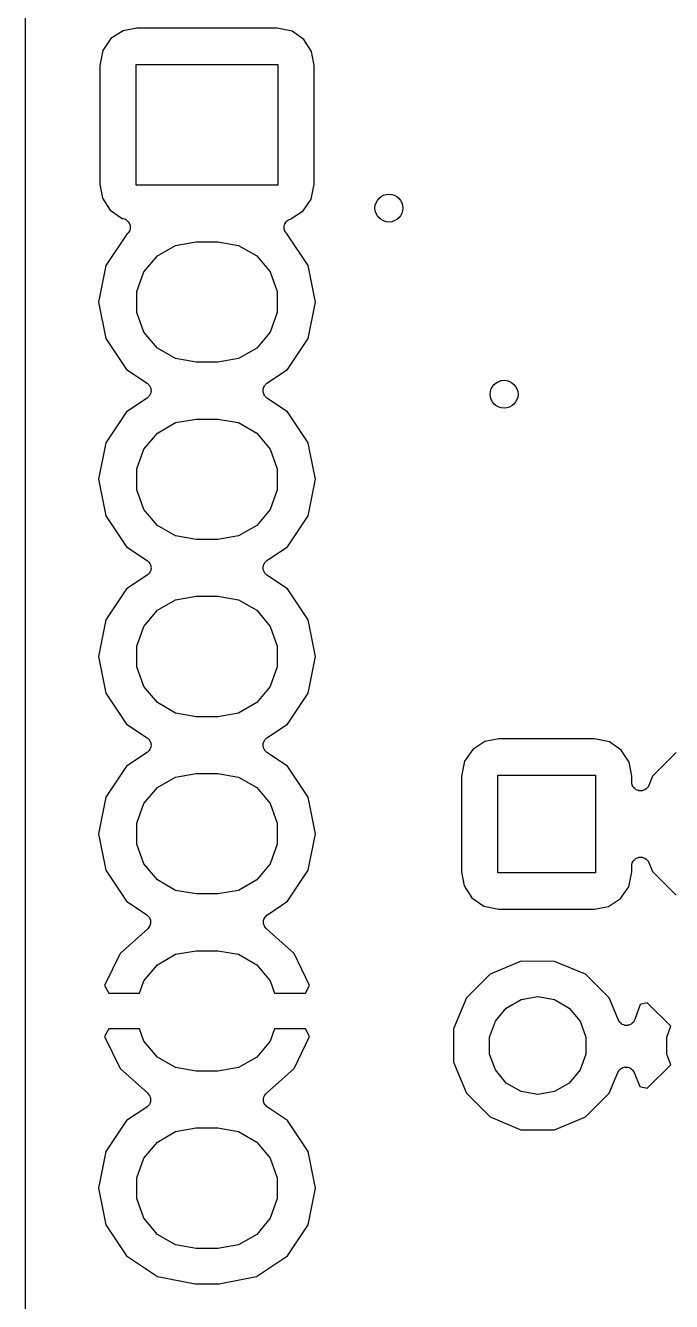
# Model space of a CAD drawing. Extents: x 10 to 287, y -200 to -10.
# Drawn here: x 80.9 to 90.16, y -81.96 to -63.68 of the extents above; entities that cross this region are included whole.
import ezdxf

# ---------------------------------------------------------------- set-up
doc = ezdxf.new("R2010")
doc.units = 0
doc.header["$MEASUREMENT"] = 0
doc.layers.add('BLACK', color=7, linetype='CONTINUOUS')

msp = doc.modelspace()

# ---------------------------------------------------------------- linework, layer by layer
at = {"layer": 'Black'}
for p, q in [((80.8985, -67.64), (80.8985, -61.64)), ((82.2965, -63.7535), (82.1229, -63.8652)), ((82.4958, -63.716), (82.2965, -63.7535)), ((84.5033, -63.716), (82.4958, -63.716)), ((84.7175, -63.7593), (84.5033, -63.716)), ((84.8872, -63.8753), (84.7175, -63.7593)), ((82.1229, -63.8652), (82.0069, -64.0349)), ((84.9989, -64.0489), (84.8872, -63.8753)), ((82.0069, -64.0349), (81.9636, -64.2491)), ((85.0364, -64.2482), (84.9989, -64.0489)), ((81.9636, -64.2491), (81.9636, -65.9518)), ((82.484, -65.9636), (82.484, -64.2364)), ((82.484, -64.2364), (84.516, -64.2364)), ((84.516, -64.2364), (84.516, -65.9636)), ((85.0364, -64.2973), (85.0364, -64.2482)), ((85.0364, -65.6751), (85.0364, -64.2973)), ((85.0364, -65.9509), (85.0364, -65.6751)), ((81.9636, -65.9518), (82.0011, -66.1511)), ((84.516, -65.9636), (82.484, -65.9636)), ((84.9931, -66.1651), (85.0364, -65.9509)), ((82.0011, -66.1511), (82.1128, -66.3247)), ((84.8771, -66.3348), (84.9931, -66.1651)), ((82.1128, -66.3247), (82.2825, -66.4407)), ((84.7012, -66.448), (84.8771, -66.3348)), ((82.2825, -66.4407), (82.2986, -66.4439)), ((82.2986, -66.4439), (82.3139, -66.4499)), ((82.3139, -66.4499), (82.3296, -66.4545)), ((82.3296, -66.4545), (82.3343, -66.4579)), ((82.3343, -66.4579), (82.3397, -66.4601)), ((82.3397, -66.4601), (82.352, -66.4709)), ((82.352, -66.4709), (82.3652, -66.4806)), ((82.3652, -66.4806), (82.3684, -66.4854)), ((82.3684, -66.4854), (82.3728, -66.4892)), ((82.3728, -66.4892), (82.3806, -66.5036)), ((82.3806, -66.5036), (82.3897, -66.5172)), ((82.3897, -66.5172), (82.3911, -66.5229)), ((82.3911, -66.5229), (82.3938, -66.528)), ((82.3938, -66.528), (82.3963, -66.5442)), ((82.3963, -66.5442), (82.4002, -66.5601)), ((82.4002, -66.5601), (82.3995, -66.5659)), ((84.6034, -66.5625), (84.6075, -66.5457)), ((84.6039, -66.5673), (84.6034, -66.5625)), ((84.6075, -66.5457), (84.6103, -66.5287)), ((84.6103, -66.5287), (84.6127, -66.5244)), ((84.6127, -66.5244), (84.6138, -66.5196)), ((84.6138, -66.5196), (84.6234, -66.5053)), ((84.6234, -66.5053), (84.6319, -66.4902)), ((84.6319, -66.4902), (84.6356, -66.487)), ((84.6356, -66.487), (84.6383, -66.4829)), ((84.6383, -66.4829), (84.6522, -66.4727)), ((84.6522, -66.4727), (84.6653, -66.4615)), ((84.6653, -66.4615), (84.6699, -66.4598)), ((84.6699, -66.4598), (84.6739, -66.4569)), ((84.6739, -66.4569), (84.6905, -66.452)), ((84.6905, -66.452), (84.7012, -66.448)), ((82.3488, -66.6694), (82.0504, -67.1161)), ((82.3558, -66.6627), (82.3488, -66.6694)), ((82.3686, -66.6525), (82.3558, -66.6627)), ((82.3717, -66.6475), (82.3686, -66.6525)), ((82.3759, -66.6435), (82.3717, -66.6475)), ((82.3831, -66.6288), (82.3759, -66.6435)), ((82.3916, -66.6148), (82.3831, -66.6288)), ((82.3928, -66.6091), (82.3916, -66.6148)), ((82.3954, -66.6039), (82.3928, -66.6091)), ((82.3971, -66.5877), (82.3954, -66.6039)), ((82.4004, -66.5716), (82.3971, -66.5877)), ((82.3995, -66.5659), (82.4004, -66.5716)), ((84.6031, -66.5722), (84.6039, -66.5673)), ((84.6063, -66.5892), (84.6031, -66.5722)), ((84.6082, -66.6063), (84.6063, -66.5892)), ((84.6103, -66.6107), (84.6082, -66.6063)), ((84.6113, -66.6156), (84.6103, -66.6107)), ((84.62, -66.6304), (84.6113, -66.6156)), ((84.6277, -66.6459), (84.62, -66.6304)), ((84.6312, -66.6493), (84.6277, -66.6459)), ((84.6337, -66.6535), (84.6312, -66.6493)), ((84.6471, -66.6644), (84.6337, -66.6535)), ((84.6493, -66.6665), (84.6471, -66.6644)), ((84.9496, -67.1161), (84.6493, -66.6665)), ((82.7886, -66.9784), (83.0483, -66.8285)), ((83.0483, -66.8285), (83.3437, -66.7764)), ((83.3437, -66.7764), (83.6563, -66.7764)), ((83.6563, -66.7764), (83.9517, -66.8285)), ((83.9517, -66.8285), (84.2114, -66.9784)), ((82.5958, -67.2082), (82.7886, -66.9784)), ((84.2114, -66.9784), (84.4042, -67.2082)), ((82.0504, -67.1161), (81.9461, -67.64)), ((82.4932, -67.49), (82.5958, -67.2082)), ((84.4042, -67.2082), (84.5068, -67.49)), ((84.9782, -67.2599), (84.9496, -67.1161)), ((85.0539, -67.64), (84.9782, -67.2599)), ((80.8985, -80.34), (80.8985, -67.64)), ((81.9461, -67.64), (82.0504, -68.1639)), ((82.4932, -67.79), (82.4932, -67.49)), ((84.5068, -67.49), (84.5068, -67.79)), ((84.9496, -68.1639), (85.0539, -67.64)), ((82.5958, -68.0718), (82.4932, -67.79)), ((84.5068, -67.79), (84.4042, -68.0718)), ((82.0504, -68.1639), (82.3471, -68.6081)), ((82.7886, -68.3016), (82.5958, -68.0718)), ((84.4042, -68.0718), (84.2114, -68.3016)), ((84.6529, -68.6081), (84.9496, -68.1639)), ((83.0483, -68.4515), (82.7886, -68.3016)), ((84.2114, -68.3016), (83.9517, -68.4515)), ((83.3437, -68.5036), (83.0483, -68.4515)), ((83.6563, -68.5036), (83.3437, -68.5036)), ((83.9517, -68.4515), (83.6563, -68.5036)), ((82.3471, -68.6081), (82.6409, -68.8044)), ((84.3591, -68.8044), (84.6529, -68.6081)), ((82.6409, -68.8044), (82.6509, -68.814)), ((82.6509, -68.814), (82.6621, -68.8222)), ((82.6621, -68.8222), (82.6667, -68.8291)), ((82.6667, -68.8291), (82.6728, -68.8349)), ((82.6728, -68.8349), (82.6789, -68.8473)), ((82.6789, -68.8473), (82.6866, -68.8589)), ((82.6866, -68.8589), (82.6886, -68.867)), ((82.6886, -68.867), (82.6923, -68.8745)), ((82.6923, -68.8745), (82.6938, -68.8882)), ((82.6938, -68.9318), (82.6923, -68.9455)), ((82.6938, -68.8882), (82.6971, -68.9017)), ((82.6971, -68.9183), (82.6938, -68.9318)), ((82.6971, -68.9017), (82.6962, -68.91)), ((82.6962, -68.91), (82.6971, -68.9183)), ((84.3029, -68.9017), (84.3062, -68.8882)), ((84.3038, -68.91), (84.3029, -68.9017)), ((84.3029, -68.9183), (84.3038, -68.91)), ((84.3062, -68.9318), (84.3029, -68.9183)), ((84.3062, -68.8882), (84.3077, -68.8745)), ((84.3077, -68.9455), (84.3062, -68.9318)), ((84.3077, -68.8745), (84.3114, -68.867)), ((84.3114, -68.867), (84.3134, -68.8589)), ((84.3134, -68.8589), (84.3211, -68.8473)), ((84.3211, -68.8473), (84.3272, -68.8349)), ((84.3272, -68.8349), (84.3332, -68.8291)), ((84.3332, -68.8291), (84.3379, -68.8222)), ((84.3379, -68.8222), (84.3491, -68.814)), ((84.3491, -68.814), (84.3591, -68.8044)), ((82.6409, -69.0156), (82.3471, -69.2119)), ((82.6509, -69.006), (82.6409, -69.0156)), ((82.6621, -68.9978), (82.6509, -69.006)), ((82.6667, -68.9909), (82.6621, -68.9978)), ((82.6728, -68.9851), (82.6667, -68.9909)), ((82.6789, -68.9727), (82.6728, -68.9851)), ((82.6866, -68.9611), (82.6789, -68.9727)), ((82.6886, -68.953), (82.6866, -68.9611)), ((82.6923, -68.9455), (82.6886, -68.953)), ((84.3114, -68.953), (84.3077, -68.9455)), ((84.3134, -68.9611), (84.3114, -68.953)), ((84.3211, -68.9727), (84.3134, -68.9611)), ((84.3272, -68.9851), (84.3211, -68.9727)), ((84.3332, -68.9909), (84.3272, -68.9851)), ((84.3379, -68.9978), (84.3332, -68.9909)), ((84.3491, -69.006), (84.3379, -68.9978)), ((84.3591, -69.0156), (84.3491, -69.006)), ((84.6529, -69.2119), (84.3591, -69.0156)), ((82.3471, -69.2119), (82.0504, -69.6561)), ((84.9496, -69.6561), (84.6529, -69.2119)), ((82.7886, -69.5184), (83.0483, -69.3685)), ((83.0483, -69.3685), (83.3437, -69.3164)), ((83.3437, -69.3164), (83.6563, -69.3164)), ((83.6563, -69.3164), (83.9517, -69.3685)), ((83.9517, -69.3685), (84.2114, -69.5184)), ((82.0504, -69.6561), (81.9461, -70.18)), ((82.5958, -69.7482), (82.7886, -69.5184)), ((84.2114, -69.5184), (84.4042, -69.7482)), ((84.9794, -69.8059), (84.9496, -69.6561)), ((82.4932, -70.03), (82.5958, -69.7482)), ((84.4042, -69.7482), (84.5068, -70.03)), ((85.0539, -70.18), (84.9794, -69.8059)), ((82.4932, -70.33), (82.4932, -70.03)), ((84.5068, -70.03), (84.5068, -70.33)), ((81.9461, -70.18), (82.0504, -70.7039)), ((84.9496, -70.7039), (85.0539, -70.18)), ((82.5958, -70.6118), (82.4932, -70.33)), ((84.5068, -70.33), (84.4042, -70.6118)), ((82.0504, -70.7039), (82.3471, -71.1481)), ((82.7886, -70.8416), (82.5958, -70.6118)), ((84.4042, -70.6118), (84.2114, -70.8416)), ((84.6529, -71.1481), (84.9496, -70.7039)), ((83.0483, -70.9915), (82.7886, -70.8416)), ((84.2114, -70.8416), (83.9517, -70.9915)), ((83.3437, -71.0436), (83.0483, -70.9915)), ((83.6563, -71.0436), (83.3437, -71.0436)), ((83.9517, -70.9915), (83.6563, -71.0436)), ((82.3471, -71.1481), (82.6409, -71.3444)), ((84.3858, -71.3265), (84.6529, -71.1481)), ((82.6409, -71.3444), (82.6509, -71.354)), ((82.6509, -71.354), (82.6621, -71.3622)), ((82.6621, -71.3622), (82.6667, -71.3691)), ((82.6667, -71.3691), (82.6728, -71.3749)), ((82.6728, -71.3749), (82.6789, -71.3873)), ((82.6789, -71.3873), (82.6866, -71.3989)), ((82.6866, -71.3989), (82.6886, -71.407)), ((82.6886, -71.493), (82.6866, -71.5011)), ((82.6886, -71.407), (82.6923, -71.4145)), ((82.6923, -71.4855), (82.6886, -71.493)), ((82.6923, -71.4145), (82.6938, -71.4282)), ((82.6938, -71.4718), (82.6923, -71.4855)), ((82.6938, -71.4282), (82.6971, -71.4417)), ((82.6971, -71.4583), (82.6938, -71.4718)), ((82.6971, -71.4417), (82.6962, -71.45)), ((82.6962, -71.45), (82.6971, -71.4583)), ((84.3029, -71.4417), (84.3062, -71.4282)), ((84.3038, -71.45), (84.3029, -71.4417)), ((84.3029, -71.4583), (84.3038, -71.45)), ((84.3062, -71.4718), (84.3029, -71.4583)), ((84.3062, -71.4282), (84.3077, -71.4145)), ((84.3077, -71.4855), (84.3062, -71.4718)), ((84.3077, -71.4145), (84.3114, -71.407)), ((84.3114, -71.493), (84.3077, -71.4855)), ((84.3114, -71.407), (84.3134, -71.3989)), ((84.3134, -71.5011), (84.3114, -71.493)), ((84.3134, -71.3989), (84.3211, -71.3873)), ((84.3211, -71.3873), (84.3272, -71.3749)), ((84.3272, -71.3749), (84.3332, -71.3691)), ((84.3332, -71.3691), (84.3379, -71.3622)), ((84.3379, -71.3622), (84.3491, -71.354)), ((84.3491, -71.354), (84.3591, -71.3444)), ((84.3591, -71.3444), (84.3858, -71.3265)), ((84.3858, -71.3265), (84.3858, -71.3265)), ((82.6409, -71.5556), (82.3471, -71.7519)), ((82.6509, -71.546), (82.6409, -71.5556)), ((82.6621, -71.5378), (82.6509, -71.546)), ((82.6667, -71.5309), (82.6621, -71.5378)), ((82.6728, -71.5251), (82.6667, -71.5309)), ((82.6789, -71.5127), (82.6728, -71.5251)), ((82.6866, -71.5011), (82.6789, -71.5127)), ((84.3211, -71.5127), (84.3134, -71.5011)), ((84.3272, -71.5251), (84.3211, -71.5127)), ((84.3333, -71.5309), (84.3272, -71.5251)), ((84.3379, -71.5378), (84.3333, -71.5309)), ((84.3491, -71.546), (84.3379, -71.5378)), ((84.3591, -71.5556), (84.3491, -71.546)), ((84.6529, -71.7519), (84.3591, -71.5556)), ((82.3471, -71.7519), (82.0504, -72.1961)), ((83.0483, -71.9085), (83.3437, -71.8564)), ((83.3437, -71.8564), (83.6563, -71.8564)), ((83.6563, -71.8564), (83.9517, -71.9085)), ((84.9496, -72.1961), (84.6529, -71.7519)), ((82.7886, -72.0584), (83.0483, -71.9085)), ((83.9517, -71.9085), (84.2114, -72.0584)), ((82.0504, -72.1961), (81.9461, -72.72)), ((82.5958, -72.2882), (82.7886, -72.0584)), ((84.2114, -72.0584), (84.4042, -72.2882)), ((85.0539, -72.72), (84.9496, -72.1961)), ((82.4932, -72.57), (82.5958, -72.2882)), ((84.4042, -72.2882), (84.5068, -72.57)), ((82.4932, -72.87), (82.4932, -72.57)), ((84.5068, -72.57), (84.5068, -72.87)), ((81.9461, -72.72), (82.0504, -73.2439)), ((84.9496, -73.2439), (85.0539, -72.72)), ((82.5958, -73.1518), (82.4932, -72.87)), ((84.5068, -72.87), (84.4042, -73.1518)), ((82.0504, -73.2439), (82.3471, -73.6881)), ((82.7886, -73.3816), (82.5958, -73.1518)), ((84.4042, -73.1518), (84.2114, -73.3816)), ((84.6529, -73.6881), (84.9496, -73.2439)), ((83.0483, -73.5315), (82.7886, -73.3816)), ((84.2114, -73.3816), (83.9517, -73.5315)), ((82.3471, -73.6881), (82.6409, -73.8844)), ((83.3437, -73.5836), (83.0483, -73.5315)), ((83.6563, -73.5836), (83.3437, -73.5836)), ((83.9517, -73.5315), (83.6563, -73.5836)), ((84.3591, -73.8844), (84.6529, -73.6881)), ((82.6409, -73.8844), (82.6509, -73.894)), ((82.6509, -73.894), (82.6621, -73.9022)), ((82.6621, -73.9022), (82.6667, -73.9091)), ((82.6667, -73.9091), (82.6728, -73.9149)), ((82.6728, -73.9149), (82.6789, -73.9273)), ((82.6789, -74.0527), (82.6728, -74.0651)), ((82.6789, -73.9273), (82.6866, -73.9389)), ((82.6866, -74.0411), (82.6789, -74.0527)), ((82.6866, -73.9389), (82.6886, -73.947)), ((82.6886, -74.033), (82.6866, -74.0411)), ((82.6886, -73.947), (82.6923, -73.9545)), ((82.6923, -74.0255), (82.6886, -74.033)), ((82.6923, -73.9545), (82.6938, -73.9682)), ((82.6938, -74.0118), (82.6923, -74.0255)), ((82.6938, -73.9682), (82.6971, -73.9817)), ((82.6971, -73.9983), (82.6938, -74.0118)), ((82.6971, -73.9817), (82.6962, -73.99)), ((82.6962, -73.99), (82.6971, -73.9983)), ((84.3029, -73.9817), (84.3062, -73.9682)), ((84.3038, -73.99), (84.3029, -73.9817)), ((84.3029, -73.9983), (84.3038, -73.99)), ((84.3062, -74.0118), (84.3029, -73.9983)), ((84.3062, -73.9682), (84.3077, -73.9545)), ((84.3077, -74.0255), (84.3062, -74.0118)), ((84.3077, -73.9545), (84.3114, -73.947)), ((84.3114, -74.033), (84.3077, -74.0255)), ((84.3114, -73.947), (84.3134, -73.9389)), ((84.3134, -74.0411), (84.3114, -74.033)), ((84.3134, -73.9389), (84.3211, -73.9273)), ((84.3211, -74.0527), (84.3134, -74.0411)), ((84.3211, -73.9273), (84.3272, -73.9149)), ((84.3272, -74.0651), (84.3211, -74.0527)), ((84.3272, -73.9149), (84.3332, -73.9091)), ((84.3332, -73.9091), (84.3379, -73.9022)), ((84.3379, -73.9022), (84.3491, -73.894)), ((84.3491, -73.894), (84.3591, -73.8844)), ((87.307, -74.0508), (87.191, -74.2205)), ((87.4806, -73.9391), (87.307, -74.0508)), ((87.6799, -73.9016), (87.4806, -73.9391)), ((89.0524, -73.9016), (87.6799, -73.9016)), ((89.2666, -73.9449), (89.0524, -73.9016)), ((89.4363, -74.0609), (89.2666, -73.9449)), ((89.548, -74.2345), (89.4363, -74.0609)), ((82.6409, -74.0956), (82.3471, -74.2919)), ((82.6509, -74.086), (82.6409, -74.0956)), ((82.6621, -74.0778), (82.6509, -74.086)), ((82.6667, -74.0709), (82.6621, -74.0778)), ((82.6728, -74.0651), (82.6667, -74.0709)), ((84.3332, -74.0709), (84.3272, -74.0651)), ((84.3379, -74.0778), (84.3332, -74.0709)), ((84.3491, -74.086), (84.3379, -74.0778)), ((84.3591, -74.0956), (84.3491, -74.086)), ((84.6529, -74.2919), (84.3591, -74.0956)), ((87.191, -74.2205), (87.1477, -74.4347)), ((89.5855, -74.4338), (89.548, -74.2345)), ((90.2241, -74.0971), (89.8844, -74.4362)), ((82.3471, -74.2919), (82.0504, -74.7361)), ((83.0483, -74.4485), (83.3437, -74.3964)), ((83.3437, -74.3964), (83.6563, -74.3964)), ((83.6563, -74.3964), (83.9517, -74.4485)), ((84.7869, -74.4926), (84.6529, -74.2919)), ((87.6681, -75.819), (87.6681, -74.422)), ((87.6681, -74.422), (89.0651, -74.422)), ((89.0651, -74.422), (89.0651, -75.819)), ((82.5958, -74.8282), (82.7886, -74.5984)), ((82.7886, -74.5984), (83.0483, -74.4485)), ((83.9517, -74.4485), (84.2114, -74.5984)), ((84.2114, -74.5984), (84.4042, -74.8282)), ((84.9496, -74.7361), (84.7869, -74.4926)), ((84.7869, -74.4926), (84.7869, -74.4926)), ((87.1477, -74.4347), (87.1477, -75.8072)), ((89.5855, -74.5188), (89.5855, -74.4338)), ((89.5889, -74.5378), (89.5855, -74.5188)), ((89.5914, -74.5569), (89.5889, -74.5378)), ((89.5927, -74.5595), (89.5914, -74.5569)), ((89.5932, -74.5623), (89.5927, -74.5595)), ((89.6028, -74.579), (89.5932, -74.5623)), ((89.6117, -74.5961), (89.6028, -74.579)), ((89.6138, -74.598), (89.6117, -74.5961)), ((89.6153, -74.6005), (89.6138, -74.598)), ((89.63, -74.6129), (89.6153, -74.6005)), ((89.8061, -74.6047), (89.7908, -74.6164)), ((89.8076, -74.6023), (89.8061, -74.6047)), ((89.8098, -74.6005), (89.8076, -74.6023)), ((89.8195, -74.5838), (89.8098, -74.6005)), ((89.8298, -74.5675), (89.8195, -74.5838)), ((89.8844, -74.4362), (89.8298, -74.5675)), ((82.0504, -74.7361), (81.9461, -75.26)), ((85.0539, -75.26), (84.9496, -74.7361)), ((89.6442, -74.6259), (89.63, -74.6129)), ((89.6469, -74.627), (89.6442, -74.6259)), ((89.649, -74.6288), (89.6469, -74.627)), ((89.6671, -74.6354), (89.649, -74.6288)), ((89.6849, -74.6428), (89.6671, -74.6354)), ((89.6878, -74.6429), (89.6849, -74.6428)), ((89.6905, -74.6439), (89.6878, -74.6429)), ((89.7098, -74.6439), (89.6905, -74.6439)), ((89.729, -74.6448), (89.7098, -74.6439)), ((89.7317, -74.6439), (89.729, -74.6448)), ((89.7346, -74.6439), (89.7317, -74.6439)), ((89.7527, -74.6373), (89.7346, -74.6439)), ((89.7711, -74.6315), (89.7527, -74.6373)), ((89.7734, -74.6298), (89.7711, -74.6315)), ((89.776, -74.6288), (89.7734, -74.6298)), ((89.7908, -74.6164), (89.776, -74.6288)), ((82.4932, -75.11), (82.5958, -74.8282)), ((84.4042, -74.8282), (84.5068, -75.11)), ((82.4932, -75.41), (82.4932, -75.11)), ((84.5068, -75.11), (84.5068, -75.41)), ((81.9461, -75.26), (82.0504, -75.7839)), ((84.9496, -75.7839), (85.0539, -75.26)), ((82.5958, -75.6918), (82.4932, -75.41)), ((84.5068, -75.41), (84.4042, -75.6918)), ((82.7886, -75.9216), (82.5958, -75.6918)), ((84.4042, -75.6918), (84.2114, -75.9216)), ((89.5855, -75.7226), (89.5889, -75.7035)), ((89.5889, -75.7035), (89.5915, -75.6843)), ((89.5915, -75.6843), (89.5927, -75.6819)), ((89.5927, -75.6819), (89.5932, -75.6792)), ((89.5932, -75.6792), (89.6029, -75.6624)), ((89.6029, -75.6624), (89.6119, -75.6452)), ((89.6119, -75.6452), (89.6139, -75.6434)), ((89.6139, -75.6434), (89.6153, -75.641)), ((89.6153, -75.641), (89.6301, -75.6285)), ((89.6301, -75.6285), (89.6444, -75.6154)), ((89.6444, -75.6154), (89.6469, -75.6144)), ((89.6469, -75.6144), (89.649, -75.6126)), ((89.649, -75.6126), (89.6672, -75.606)), ((89.6672, -75.606), (89.6852, -75.5986)), ((89.6852, -75.5986), (89.6879, -75.5985)), ((89.6879, -75.5985), (89.6905, -75.5975)), ((89.6905, -75.5975), (89.7099, -75.5975)), ((89.7099, -75.5975), (89.7292, -75.5967)), ((89.7292, -75.5967), (89.7318, -75.5975)), ((89.7318, -75.5975), (89.7346, -75.5975)), ((89.7346, -75.5975), (89.7528, -75.6042)), ((89.7528, -75.6042), (89.7713, -75.61)), ((89.7713, -75.61), (89.7735, -75.6117)), ((89.7735, -75.6117), (89.776, -75.6126)), ((89.776, -75.6126), (89.7909, -75.6251)), ((89.7909, -75.6251), (89.8062, -75.6369)), ((89.8062, -75.6369), (89.8077, -75.6392)), ((89.8077, -75.6392), (89.8098, -75.641)), ((89.8098, -75.641), (89.8195, -75.6578)), ((89.8195, -75.6578), (89.8299, -75.6741)), ((89.8299, -75.6741), (89.8832, -75.803)), ((82.0504, -75.7839), (82.3471, -76.2281)), ((84.6529, -76.2281), (84.9496, -75.7839)), ((87.1477, -75.8072), (87.1852, -76.0065)), ((89.0651, -75.819), (87.6681, -75.819)), ((89.5422, -76.0205), (89.5855, -75.8063)), ((89.5855, -75.8063), (89.5855, -75.7226)), ((89.8832, -75.803), (90.2223, -76.1427)), ((83.0483, -76.0715), (82.7886, -75.9216)), ((83.3437, -76.1236), (83.0483, -76.0715)), ((83.9517, -76.0715), (83.6563, -76.1236)), ((84.2114, -75.9216), (83.9517, -76.0715)), ((87.1852, -76.0065), (87.2969, -76.1801)), ((89.4262, -76.1902), (89.5422, -76.0205)), ((82.3471, -76.2281), (82.6356, -76.4209)), ((83.6563, -76.1236), (83.3437, -76.1236)), ((84.3644, -76.4209), (84.6529, -76.2281)), ((87.2969, -76.1801), (87.4666, -76.2961)), ((89.2526, -76.3019), (89.4262, -76.1902)), ((82.6356, -76.4209), (82.6392, -76.4243)), ((82.6392, -76.4243), (82.6436, -76.4267)), ((82.6436, -76.4267), (82.6551, -76.4395)), ((84.3449, -76.4395), (84.3564, -76.4267)), ((84.3564, -76.4267), (84.3608, -76.4243)), ((84.3608, -76.4243), (84.3644, -76.4209)), ((87.4666, -76.2961), (87.6808, -76.3394)), ((87.6808, -76.3394), (89.0533, -76.3394)), ((89.0533, -76.3394), (89.2526, -76.3019)), ((82.6497, -76.6212), (82.2527, -76.9758)), ((82.6528, -76.6172), (82.6497, -76.6212)), ((82.6568, -76.6143), (82.6528, -76.6172)), ((82.6551, -76.4395), (82.6675, -76.4514)), ((82.6663, -76.6), (82.6568, -76.6143)), ((82.677, -76.5865), (82.6663, -76.6)), ((82.6675, -76.4514), (82.6697, -76.4558)), ((82.6697, -76.4558), (82.673, -76.4596)), ((82.673, -76.4596), (82.6794, -76.4755)), ((82.6785, -76.5818), (82.677, -76.5865)), ((82.6813, -76.5776), (82.6785, -76.5818)), ((82.6794, -76.4755), (82.687, -76.4909)), ((82.6854, -76.5609), (82.6813, -76.5776)), ((82.6908, -76.5446), (82.6854, -76.5609)), ((82.687, -76.4909), (82.6875, -76.4959)), ((82.6875, -76.4959), (82.6894, -76.5005)), ((82.6894, -76.5005), (82.6899, -76.5177)), ((82.6899, -76.5177), (82.6918, -76.5348)), ((82.6918, -76.5348), (82.6906, -76.5396)), ((82.6906, -76.5396), (82.6908, -76.5446)), ((84.3082, -76.5348), (84.3101, -76.5177)), ((84.3094, -76.5396), (84.3082, -76.5348)), ((84.3092, -76.5446), (84.3094, -76.5396)), ((84.3146, -76.5609), (84.3092, -76.5446)), ((84.3101, -76.5177), (84.3106, -76.5005)), ((84.3106, -76.5005), (84.3125, -76.4959)), ((84.3125, -76.4959), (84.313, -76.4909)), ((84.313, -76.4909), (84.3206, -76.4755)), ((84.3187, -76.5776), (84.3146, -76.5609)), ((84.3215, -76.5818), (84.3187, -76.5776)), ((84.3206, -76.4755), (84.327, -76.4596)), ((84.323, -76.5865), (84.3215, -76.5818)), ((84.3336, -76.6), (84.323, -76.5865)), ((84.327, -76.4596), (84.3303, -76.4558)), ((84.3303, -76.4558), (84.3325, -76.4514)), ((84.3325, -76.4514), (84.3449, -76.4395)), ((84.3432, -76.6143), (84.3336, -76.6)), ((84.3472, -76.6172), (84.3432, -76.6143)), ((84.3503, -76.6212), (84.3472, -76.6172)), ((84.7473, -76.9758), (84.3503, -76.6212)), ((82.2527, -76.9758), (82.0321, -77.4338)), ((83.0483, -76.9885), (83.3437, -76.9364)), ((83.3437, -76.9364), (83.6563, -76.9364)), ((83.6563, -76.9364), (83.9517, -76.9885)), ((84.9679, -77.4338), (84.7473, -76.9758)), ((82.5958, -77.3682), (82.7886, -77.1384)), ((82.7886, -77.1384), (83.0483, -76.9885)), ((83.9517, -76.9885), (84.2114, -77.1384)), ((84.2114, -77.1384), (84.4042, -77.3682)), ((88.0007, -77.0888), (87.5571, -77.2721)), ((88.4806, -77.0892), (88.0007, -77.0888)), ((88.9239, -77.2733), (88.4806, -77.0892)), ((87.5571, -77.2721), (87.2174, -77.6112)), ((89.1014, -77.451), (88.9239, -77.2733)), ((82.0321, -77.4338), (82.0907, -77.546)), ((82.5311, -77.546), (82.5958, -77.3682)), ((84.4042, -77.3682), (84.4689, -77.546)), ((84.9093, -77.546), (84.9679, -77.4338)), ((89.263, -77.613), (89.1014, -77.451)), ((82.0907, -77.546), (82.5311, -77.546)), ((84.4689, -77.546), (84.9093, -77.546)), ((87.2174, -77.6112), (87.0333, -78.0545)), ((87.7889, -77.7584), (87.9998, -77.6366)), ((87.9998, -77.6366), (88.2396, -77.5943)), ((88.2396, -77.5943), (88.4794, -77.6366)), ((88.4794, -77.6366), (88.6903, -77.7584)), ((89.3941, -77.9303), (89.263, -77.613)), ((89.7072, -77.7084), (89.6313, -77.924)), ((89.8071, -77.6822), (89.7072, -77.7084)), ((90.145, -78.0201), (89.8071, -77.6822)), ((87.6324, -77.9449), (87.7889, -77.7584)), ((88.6903, -77.7584), (88.8468, -77.9449)), ((82.0907, -78.054), (82.0321, -78.1662)), ((82.5311, -78.054), (82.0907, -78.054)), ((82.5958, -78.2318), (82.5311, -78.054)), ((84.4689, -78.054), (84.4042, -78.2318)), ((84.9093, -78.054), (84.4689, -78.054)), ((84.9679, -78.1662), (84.9093, -78.054)), ((87.0333, -78.0545), (87.0329, -78.5344)), ((87.5491, -78.1737), (87.6324, -77.9449)), ((88.8468, -77.9449), (88.9301, -78.1737)), ((89.4049, -77.9472), (89.3941, -77.9303)), ((89.4151, -77.9645), (89.4049, -77.9472)), ((89.4167, -77.9658), (89.4151, -77.9645)), ((89.4178, -77.9675), (89.4167, -77.9658)), ((89.4337, -77.9798), (89.4178, -77.9675)), ((89.4492, -77.9925), (89.4337, -77.9798)), ((89.4511, -77.9932), (89.4492, -77.9925)), ((89.4528, -77.9944), (89.4511, -77.9932)), ((89.4719, -78.0005), (89.4528, -77.9944)), ((89.4908, -78.0071), (89.4719, -78.0005)), ((89.4929, -78.0071), (89.4908, -78.0071)), ((89.4948, -78.0077), (89.4929, -78.0071)), ((89.5149, -78.0069), (89.4948, -78.0077)), ((89.5349, -78.0066), (89.5149, -78.0069)), ((89.5368, -78.0059), (89.5349, -78.0066)), ((89.5389, -78.0058), (89.5368, -78.0059)), ((89.5574, -77.9982), (89.5389, -78.0058)), ((89.5762, -77.9911), (89.5574, -77.9982)), ((89.5777, -77.9898), (89.5762, -77.9911)), ((89.5797, -77.989), (89.5777, -77.9898)), ((89.5944, -77.9755), (89.5797, -77.989)), ((89.6097, -77.9624), (89.5944, -77.9755)), ((89.6107, -77.9606), (89.6097, -77.9624)), ((89.6122, -77.9592), (89.6107, -77.9606)), ((89.6215, -77.9414), (89.6122, -77.9592)), ((89.6313, -77.924), (89.6215, -77.9414)), ((90.0891, -78.1737), (90.145, -78.0201)), ((82.0321, -78.1662), (82.2527, -78.6242)), ((82.7886, -78.4616), (82.5958, -78.2318)), ((84.4042, -78.2318), (84.2114, -78.4616)), ((84.8049, -78.5045), (84.9679, -78.1662)), ((87.5491, -78.4173), (87.5491, -78.1737)), ((88.9301, -78.1737), (88.9301, -78.4173)), ((90.0891, -78.4173), (90.0891, -78.1737)), ((87.6324, -78.6461), (87.5491, -78.4173)), ((88.9301, -78.4173), (88.8468, -78.6461)), ((90.145, -78.5709), (90.0891, -78.4173)), ((82.2527, -78.6242), (82.6497, -78.9788)), ((83.0483, -78.6115), (82.7886, -78.4616)), ((83.3437, -78.6636), (83.0483, -78.6115)), ((83.9517, -78.6115), (83.6563, -78.6636)), ((84.2114, -78.4616), (83.9517, -78.6115)), ((84.3503, -78.9788), (84.7473, -78.6242)), ((84.7473, -78.6242), (84.8049, -78.5045)), ((84.8049, -78.5045), (84.8049, -78.5045)), ((87.0329, -78.5344), (87.2162, -78.978)), ((89.4225, -78.6344), (89.4347, -78.6233)), ((89.4347, -78.6233), (89.4399, -78.6211)), ((89.4399, -78.6211), (89.4444, -78.6177)), ((89.4444, -78.6177), (89.4601, -78.6127)), ((89.4601, -78.6127), (89.4754, -78.6064)), ((89.4754, -78.6064), (89.4811, -78.6061)), ((89.4811, -78.6061), (89.4864, -78.6045)), ((89.4864, -78.6045), (89.503, -78.6052)), ((89.503, -78.6052), (89.5195, -78.6045)), ((89.5195, -78.6045), (89.5249, -78.6062)), ((89.5249, -78.6062), (89.5305, -78.6064)), ((89.5305, -78.6064), (89.5458, -78.6128)), ((89.5458, -78.6128), (89.5616, -78.6177)), ((89.5616, -78.6177), (89.566, -78.6212)), ((89.566, -78.6212), (89.5712, -78.6233)), ((89.5712, -78.6233), (89.5834, -78.6345)), ((89.8071, -78.9088), (90.145, -78.5709)), ((83.6563, -78.6636), (83.3437, -78.6636)), ((87.7889, -78.8326), (87.6324, -78.6461)), ((88.8468, -78.6461), (88.6903, -78.8326)), ((89.2618, -78.9798), (89.3856, -78.6817)), ((89.3856, -78.6817), (89.3945, -78.6677)), ((89.3945, -78.6677), (89.4022, -78.6531)), ((89.4022, -78.6531), (89.4063, -78.6493)), ((89.4063, -78.6493), (89.4094, -78.6445)), ((89.4094, -78.6445), (89.4225, -78.6344)), ((89.5834, -78.6345), (89.5965, -78.6446)), ((89.5965, -78.6446), (89.5996, -78.6493)), ((89.5996, -78.6493), (89.6037, -78.6532)), ((89.6037, -78.6532), (89.6114, -78.6678)), ((89.6114, -78.6678), (89.6202, -78.6818)), ((89.6202, -78.6818), (89.703, -78.8815)), ((82.6497, -78.9788), (82.6528, -78.9828)), ((82.6528, -78.9828), (82.6568, -78.9857)), ((82.6568, -78.9857), (82.6663, -79)), ((84.3336, -79), (84.3432, -78.9857)), ((84.3432, -78.9857), (84.3472, -78.9828)), ((84.3472, -78.9828), (84.3503, -78.9788)), ((87.2162, -78.978), (87.5553, -79.3177)), ((87.9998, -78.9544), (87.7889, -78.8326)), ((88.2396, -78.9967), (87.9998, -78.9544)), ((88.4794, -78.9544), (88.2396, -78.9967)), ((88.6903, -78.8326), (88.4794, -78.9544)), ((89.1016, -79.1398), (89.2618, -78.9798)), ((89.703, -78.8815), (89.8071, -78.9088)), ((82.6356, -79.1791), (82.3471, -79.3719)), ((82.6392, -79.1757), (82.6356, -79.1791)), ((82.6436, -79.1733), (82.6392, -79.1757)), ((82.6551, -79.1605), (82.6436, -79.1733)), ((82.6675, -79.1486), (82.6551, -79.1605)), ((82.6663, -79), (82.677, -79.0135)), ((82.6697, -79.1442), (82.6675, -79.1486)), ((82.673, -79.1404), (82.6697, -79.1442)), ((82.6794, -79.1245), (82.673, -79.1404)), ((82.677, -79.0135), (82.6785, -79.0182)), ((82.6785, -79.0182), (82.6813, -79.0224)), ((82.687, -79.1091), (82.6794, -79.1245)), ((82.6813, -79.0224), (82.6854, -79.0391)), ((82.6854, -79.0391), (82.6908, -79.0554)), ((82.6875, -79.1041), (82.687, -79.1091)), ((82.6894, -79.0995), (82.6875, -79.1041)), ((82.6899, -79.0823), (82.6894, -79.0995)), ((82.6918, -79.0652), (82.6899, -79.0823)), ((82.6908, -79.0554), (82.6906, -79.0604)), ((82.6906, -79.0604), (82.6918, -79.0652)), ((84.3082, -79.0652), (84.3094, -79.0604)), ((84.3101, -79.0823), (84.3082, -79.0652)), ((84.3092, -79.0554), (84.3146, -79.0391)), ((84.3094, -79.0604), (84.3092, -79.0554)), ((84.3106, -79.0995), (84.3101, -79.0823)), ((84.3125, -79.1041), (84.3106, -79.0995)), ((84.313, -79.1091), (84.3125, -79.1041)), ((84.3206, -79.1245), (84.313, -79.1091)), ((84.3146, -79.0391), (84.3187, -79.0224)), ((84.3187, -79.0224), (84.3215, -79.0182)), ((84.327, -79.1404), (84.3206, -79.1245)), ((84.3215, -79.0182), (84.323, -79.0135)), ((84.323, -79.0135), (84.3336, -79)), ((84.3303, -79.1442), (84.327, -79.1404)), ((84.3325, -79.1486), (84.3303, -79.1442)), ((84.3449, -79.1605), (84.3325, -79.1486)), ((84.3564, -79.1733), (84.3449, -79.1605)), ((84.3608, -79.1757), (84.3564, -79.1733)), ((84.3644, -79.1791), (84.3608, -79.1757)), ((84.6529, -79.3719), (84.3644, -79.1791)), ((88.9221, -79.3189), (89.1016, -79.1398)), ((89.1016, -79.1398), (89.1016, -79.1398)), ((87.5553, -79.3177), (87.9986, -79.5018)), ((88.4785, -79.5022), (88.9221, -79.3189)), ((82.3471, -79.3719), (82.0504, -79.8161)), ((82.7886, -79.6784), (83.0483, -79.5285)), ((83.0483, -79.5285), (83.3437, -79.4764)), ((83.3437, -79.4764), (83.6563, -79.4764)), ((83.6563, -79.4764), (83.9517, -79.5285)), ((83.9517, -79.5285), (84.2114, -79.6784)), ((84.9106, -79.7577), (84.6529, -79.3719)), ((87.9986, -79.5018), (88.4785, -79.5022)), ((82.5958, -79.9082), (82.7886, -79.6784)), ((84.2114, -79.6784), (84.4042, -79.9082)), ((82.0504, -79.8161), (81.9461, -80.34)), ((82.4932, -80.19), (82.5958, -79.9082)), ((84.4042, -79.9082), (84.5068, -80.19)), ((84.9496, -79.8161), (84.9106, -79.7577)), ((84.9106, -79.7577), (84.9106, -79.7577)), ((85.0539, -80.34), (84.9496, -79.8161)), ((82.4932, -80.49), (82.4932, -80.19)), ((84.5068, -80.19), (84.5068, -80.49)), ((80.8985, -86.14), (80.8985, -80.34)), ((81.9461, -80.34), (82.0504, -80.8639)), ((84.9496, -80.8639), (85.0539, -80.34)), ((82.5958, -80.7718), (82.4932, -80.49)), ((84.5068, -80.49), (84.4042, -80.7718)), ((82.7886, -81.0016), (82.5958, -80.7718)), ((84.4042, -80.7718), (84.2114, -81.0016)), ((82.0504, -80.8639), (82.3471, -81.3081)), ((83.0483, -81.1515), (82.7886, -81.0016)), ((84.2114, -81.0016), (83.9517, -81.1515)), ((84.6529, -81.3081), (84.9496, -80.8639)), ((83.3437, -81.2036), (83.0483, -81.1515)), ((83.9517, -81.1515), (83.6563, -81.2036)), ((82.3471, -81.3081), (82.7913, -81.6049)), ((83.6563, -81.2036), (83.3437, -81.2036)), ((84.2087, -81.6049), (84.6529, -81.3081)), ((82.7913, -81.6049), (83.3278, -81.7116)), ((83.3278, -81.7116), (83.6722, -81.7116)), ((83.6722, -81.7116), (84.2087, -81.6049))]:
    msp.add_line(p, q, dxfattribs=at)
for centre in [(86.106, -66.294), (87.757, -68.961)]:
    msp.add_circle(centre, 0.1994, dxfattribs=at)

doc.saveas('drawing.dxf')
